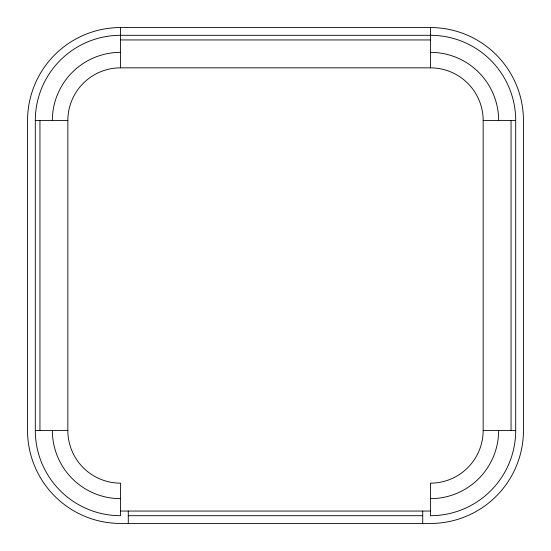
<?xml version="1.0" encoding="UTF-8"?>
<svg xmlns="http://www.w3.org/2000/svg" width="551" height="551" viewBox="0 0 551 551"><rect width="100%" height="100%" fill="white"/><g stroke="black" fill="none" stroke-linecap="round" stroke-linejoin="round"><path stroke-width="0.83" d="M120.531 27.55L430.469 27.55A92.981 92.981 0 0 1 523.45 120.531L523.45 430.469A92.981 92.981 0 0 1 430.469 523.45L120.531 523.45A92.981 92.981 0 0 1 27.55 430.469L27.55 120.531A92.981 92.981 0 0 1 120.531 27.55L120.531 67.842A52.689 52.689 0 0 0 67.842 120.531L67.842 430.469A52.689 52.689 0 0 0 120.531 483.158L120.531 515.702A85.233 85.233 0 0 1 35.298 430.469L35.298 120.531A85.233 85.233 0 0 1 120.531 35.298L430.469 35.298A85.233 85.233 0 0 1 515.702 120.531L515.702 430.469A85.233 85.233 0 0 1 430.469 515.702L430.469 483.158A52.689 52.689 0 0 0 483.158 430.469L483.158 120.531A52.689 52.689 0 0 0 430.469 67.842L120.531 67.842M120.531 39.947L430.469 39.947M35.298 120.531L67.842 120.531M483.158 120.531L515.702 120.531M35.298 430.469L67.842 430.469M483.158 430.469L515.702 430.469M120.531 511.052L430.469 511.052M128.28 515.702L422.72 515.702M511.052 120.531L511.052 430.469M430.469 27.55L430.469 67.842M422.72 511.052L422.72 523.45M128.28 511.052L128.28 523.45M39.947 120.531L39.947 430.469M498.655 430.469A68.186 68.186 0 0 1 430.469 498.655M430.469 52.345A68.186 68.186 0 0 1 498.655 120.531M52.345 120.531A68.186 68.186 0 0 1 120.531 52.345M120.531 498.655A68.186 68.186 0 0 1 52.345 430.469"/></g></svg>
